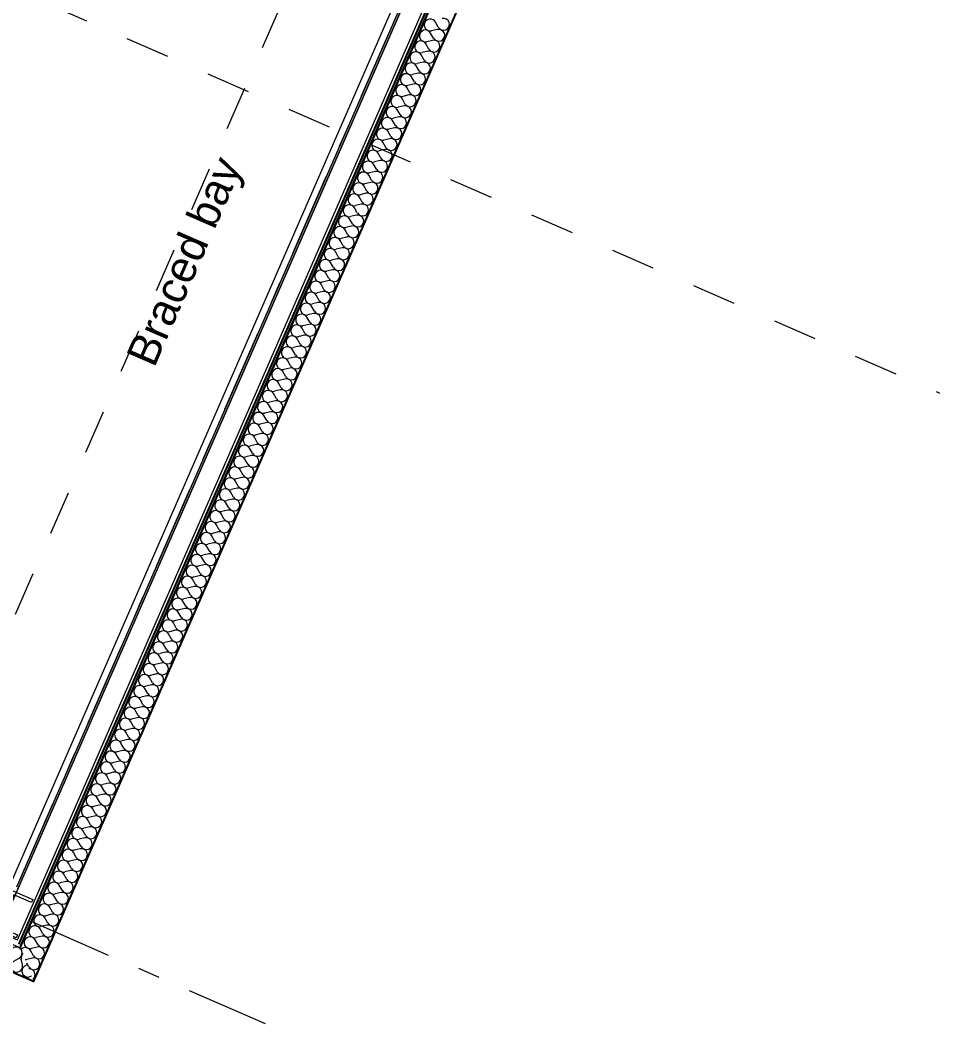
# Model space of a CAD drawing. Header units: millimetres. Extents: x -50172 to 90294, y -80883 to 25069.
# Drawn here: x 12504 to 18339, y -54406 to -47958 of the extents above; entities that cross this region are included whole.
import ezdxf
from ezdxf.enums import TextEntityAlignment as Align

# ---------------------------------------------------------------- set-up
doc = ezdxf.new("R2010")
doc.units = ezdxf.units.MM
doc.header["$MEASUREMENT"] = 0
doc.linetypes.add('Dashed', pattern=[564.444447, 282.222223, -282.222223])
doc.linetypes.add('Double Dashed', pattern=[1093.611073, 529.166651, -211.666656, 141.111112, -211.666656])
for name, color, linetype in [('A-95-MC_Marker_Section_P2.Marker', 7, 'Continuous'), ('COLUMN.IFC Import', 7, 'Continuous'), ('New_A-15-MG_Structural_Grid_Phase_2', 7, 'Continuous'), ('New_A-20-M_Floor_Slab', 7, 'Continuous'), ('New_A-25-M_Wall_Ext', 7, 'Continuous'), ('New_A-35-M_FFE-Zone', 7, 'Continuous')]:
    doc.layers.add(name, color=color, linetype=linetype)
for name, color, linetype, lineweight in [('A-95-MC_Marker_Section_P2.Marker_Pen_No__1', 7, 'Continuous', 13), ('COLUMN.IFC Import_Pen_No__2', 8, 'Continuous', 15), ('New_A-20-M_Floor_Slab_Pen_No__89', 8, 'Continuous', 20), ('New_A-25-M_Wall_Ext_Pen_No__1', 7, 'Continuous', 13), ('New_A-95-P_Text_1_50_GA_Pen_No__1', 7, 'Continuous', 13), ('New_ArchiCAD Zone Stamps_Pen_No__9', 7, 'Continuous', 13)]:
    doc.layers.add(name, color=color, linetype=linetype, lineweight=lineweight)
for name, color, linetype, lineweight, true_color in [('New_A-15-MG_Structural_Grid_Phase_2_Pen_No__222', 7, 'Continuous', 13, 0x65af33), ('New_A-25-M_Wall_Ext_Pen_No__107', 7, 'Continuous', 15, 0xa6a6a6), ('New_A-35-M_FFE-Zone_Pen_No__74', 7, 'Continuous', 20, 0x606060)]:
    doc.layers.add(name, color=color, linetype=linetype, lineweight=lineweight, true_color=true_color)
doc.styles.add('GENERATED_STYLE_1', font='')
doc.styles.add('GENERATED_STYLE_3', font='')
doc.styles.add('GENERATED_STYLE_4', font='')
doc.styles.get('GENERATED_STYLE_1').set_extended_font_data('Arial', bold=True)
doc.styles.get('GENERATED_STYLE_3').set_extended_font_data('Arial')
doc.styles.get('GENERATED_STYLE_4').set_extended_font_data('Swis721 BT')
pattern_1 = [(0, (0, 0), (0, 173.2051), [0, -100]), (0, (50, 86.6), (0, 173.2051), [0, -100])]

# ---------------------------------------------------------------- blocks, each defined once
blk = doc.blocks.new('PGR Student Space_INB 1305_1_1', base_point=(10966, -44517.7))
at = {"layer": 'New_A-35-M_FFE-Zone_Pen_No__74', "linetype": 'Continuous'}
blk.add_line((12441.7, -53481.2), (16172.3, -44925.9), dxfattribs=at)
at = {"layer": 'New_ArchiCAD Zone Stamps_Pen_No__9'}
for tag, height, style, p in [('ROOM_NAME', 250, 'GENERATED_STYLE_1', (8439.5, -46341.4)), ('zoneNameLine2', 250, 'GENERATED_STYLE_1', (8251.1, -46773.5)), ('ROOM_NUMBER', 200, 'GENERATED_STYLE_3', (8062.6, -47194.2)), ('measuredAreaCode', 200, 'GENERATED_STYLE_3', (7905.6, -47554.3)), ('DUMMY_649', 200, 'GENERATED_STYLE_3', (8213, -47688.4)), ('DUMMY_650', 200, 'GENERATED_STYLE_3', (8702.4, -47901.8)), ('DUMMY_651', 133.3, 'GENERATED_STYLE_3', (8981.6, -48008.3))]:
    blk.add_attdef(tag, text='', height=height, rotation=336.44041, dxfattribs=dict(at, style=style)).set_placement(p, align=Align.TOP_LEFT)
blk = doc.blocks.new('Slab_60_1', base_point=(-21326.2, -27554.7))
at = {"layer": 'New_A-20-M_Floor_Slab_Pen_No__89', "linetype": 'Continuous', "flags": 128}
blk.add_lwpolyline([(942, -48802.4), (12486.7, -53836.5), (17939.8, -41330.7), (16985.7, -40914.7), (17767.9, -39120.9), (18360.6, -39379.3), (18576.1, -38885), (18937.5, -39042.6), (20222.1, -36096.6), (17437.6, -34882.5), (19407.7, -30364.3), (10989.4, -26693.5), (18941.3, -8457.3)], dxfattribs=at)
blk = doc.blocks.new('*X334')
at = {"layer": 'New_A-25-M_Wall_Ext_Pen_No__107', "linetype": 'Continuous'}
for p, q in [((11873.6, -53618), (11868.5, -53614.9)), ((11880.8, -53625.7), (11873.6, -53618)), ((11885.5, -53635.1), (11880.8, -53625.7)), ((11887.5, -53645.4), (11885.5, -53635.1)), ((11886.6, -53655.9), (11887.5, -53645.4)), ((11894.9, -53648.7), (11887.8, -53656.4)), ((11903.8, -53643.1), (11894.9, -53648.7)), ((11913.9, -53640.2), (11903.8, -53643.1)), ((11924.4, -53640.1), (11913.9, -53640.2)), ((11934.5, -53643), (11924.4, -53640.1)), ((11943.5, -53648.5), (11934.5, -53643)), ((11950.6, -53656.2), (11943.5, -53648.5)), ((11835.1, -53699.4), (11828.9, -53705.7)), ((11835.1, -53699.4), (11868.3, -53680.6)), ((11868.3, -53680.6), (11876.6, -53674.2)), ((11876.6, -53674.2), (11882.9, -53665.7)), ((11883.1, -53665.9), (11881.2, -53676.2)), ((11881.2, -53676.2), (11882.2, -53686.7)), ((11891, -53723.7), (11882.2, -53686.7)), ((11882.9, -53665.7), (11886.6, -53655.9)), ((11887.8, -53656.4), (11883.1, -53665.9)), ((11905, -53729.8), (11938.1, -53711)), ((11938.1, -53711), (11946.4, -53704.6)), ((11946.4, -53704.6), (11952.7, -53696.2)), ((11955.3, -53665.6), (11950.6, -53656.2)), ((11953, -53696.3), (11951.1, -53706.6)), ((11951.1, -53706.6), (11952.1, -53717.1)), ((11952.7, -53696.2), (11956.4, -53686.4)), ((11957.7, -53686.9), (11953, -53696.3)), ((11957.3, -53675.9), (11955.3, -53665.6)), ((11956.4, -53686.4), (11957.3, -53675.9)), ((11964.7, -53679.1), (11957.7, -53686.9)), ((11973.6, -53673.5), (11964.7, -53679.1)), ((11983.7, -53670.6), (11973.6, -53673.5)), ((11994.2, -53670.6), (11983.7, -53670.6)), ((12004.4, -53673.4), (11994.2, -53670.6)), ((12013.3, -53678.9), (12004.4, -53673.4)), ((12020.4, -53686.6), (12013.3, -53678.9)), ((12025.2, -53696), (12020.4, -53686.6)), ((12027.2, -53706.3), (12025.2, -53696)), ((12026.3, -53716.8), (12027.2, -53706.3)), ((12034.6, -53709.6), (12027.5, -53717.3)), ((12043.5, -53704), (12034.6, -53709.6)), ((12053.6, -53701.1), (12043.5, -53704)), ((12064.1, -53701), (12053.6, -53701.1)), ((12074.2, -53703.9), (12064.1, -53701)), ((12083.2, -53709.4), (12074.2, -53703.9)), ((12090.3, -53717.1), (12083.2, -53709.4)), ((11816.1, -53735.1), (11822.6, -53754.2)), ((11822.6, -53754.2), (11838.7, -53767.4)), ((11838.7, -53767.4), (11859.3, -53770.2)), ((11859.3, -53770.2), (11878.3, -53761.7)), ((11878.3, -53761.7), (11890.1, -53744.5)), ((11890.4, -53744.7), (11885.7, -53765)), ((11885.7, -53765), (11892.5, -53784.7)), ((11890.1, -53744.5), (11891, -53723.7)), ((11905, -53729.8), (11890.4, -53744.7)), ((11948.2, -53792.2), (11959.9, -53775)), ((11960.8, -53754.2), (11952.1, -53717.1)), ((11960.2, -53775.1), (11955.6, -53795.4)), ((11959.9, -53775), (11960.8, -53754.2)), ((11974.8, -53760.3), (11960.2, -53775.1)), ((11974.8, -53760.3), (12007.9, -53741.5)), ((12007.9, -53741.5), (12016.3, -53735.1)), ((12016.3, -53735.1), (12022.5, -53726.6)), ((12022.8, -53726.8), (12020.9, -53737.1)), ((12020.9, -53737.1), (12021.9, -53747.6)), ((12030.7, -53784.6), (12021.9, -53747.6)), ((12022.5, -53726.6), (12026.3, -53716.8)), ((12027.5, -53717.3), (12022.8, -53726.8)), ((12044.6, -53790.7), (12077.8, -53771.9)), ((12077.8, -53771.9), (12086.1, -53765.5)), ((12086.1, -53765.5), (12092.4, -53757.1)), ((12095, -53726.5), (12090.3, -53717.1)), ((12092.7, -53757.2), (12090.8, -53767.6)), ((12090.8, -53767.6), (12091.7, -53778)), ((12100.5, -53815.1), (12091.7, -53778)), ((12092.4, -53757.1), (12096.1, -53747.3)), ((12097.3, -53747.8), (12092.7, -53757.2)), ((12097, -53736.8), (12095, -53726.5)), ((12096.1, -53747.3), (12097, -53736.8)), ((12104.4, -53740), (12097.3, -53747.8)), ((12113.3, -53734.5), (12104.4, -53740)), ((12123.4, -53731.5), (12113.3, -53734.5)), ((12133.9, -53731.5), (12123.4, -53731.5)), ((12144, -53734.3), (12133.9, -53731.5)), ((12153, -53739.8), (12144, -53734.3)), ((12160.1, -53747.5), (12153, -53739.8)), ((12164.9, -53756.9), (12160.1, -53747.5)), ((12162.2, -53787.5), (12166, -53777.7)), ((12166.9, -53767.3), (12164.9, -53756.9)), ((12166, -53777.7), (12166.9, -53767.3)), ((12174.2, -53770.5), (12167.2, -53778.3)), ((12183.1, -53764.9), (12174.2, -53770.5)), ((12193.2, -53762), (12183.1, -53764.9)), ((12203.8, -53762), (12193.2, -53762)), ((12213.9, -53764.8), (12203.8, -53762)), ((12222.8, -53770.3), (12213.9, -53764.8)), ((12230, -53778), (12222.8, -53770.3)), ((12234.7, -53787.4), (12230, -53778)), ((11892.5, -53784.7), (11908.5, -53797.9)), ((11908.5, -53797.9), (11929.2, -53800.7)), ((11929.2, -53800.7), (11948.2, -53792.2)), ((11955.6, -53795.4), (11962.3, -53815.1)), ((11962.3, -53815.1), (11978.4, -53828.3)), ((11978.4, -53828.3), (11999, -53831.1)), ((11999, -53831.1), (12018, -53822.6)), ((12018, -53822.6), (12029.7, -53805.4)), ((12030, -53805.6), (12025.4, -53825.9)), ((12025.4, -53825.9), (12032.1, -53845.6)), ((12029.7, -53805.4), (12030.7, -53784.6)), ((12044.6, -53790.7), (12030, -53805.6)), ((12087.9, -53853.1), (12099.6, -53835.9)), ((12099.9, -53836), (12095.2, -53856.3)), ((12099.6, -53835.9), (12100.5, -53815.1)), ((12114.5, -53821.2), (12099.9, -53836)), ((12114.5, -53821.2), (12147.6, -53802.4)), ((12147.6, -53802.4), (12156, -53796)), ((12156, -53796), (12162.2, -53787.5)), ((12162.5, -53787.7), (12160.6, -53798)), ((12160.6, -53798), (12161.6, -53808.5)), ((12170.4, -53845.5), (12161.6, -53808.5)), ((12167.2, -53778.3), (12162.5, -53787.7)), ((12184.3, -53851.6), (12217.5, -53832.8)), ((12217.5, -53832.8), (12225.8, -53826.4)), ((12225.8, -53826.4), (12232.1, -53818)), ((12232.3, -53818.1), (12230.4, -53828.5)), ((12230.4, -53828.5), (12231.4, -53838.9)), ((12240.2, -53876), (12231.4, -53838.9)), ((12232.1, -53818), (12235.8, -53808.2)), ((12237, -53808.7), (12232.3, -53818.1)), ((12236.7, -53797.7), (12234.7, -53787.4)), ((12235.8, -53808.2), (12236.7, -53797.7)), ((12244.1, -53800.9), (12237, -53808.7)), ((12253, -53795.4), (12244.1, -53800.9)), ((12263.1, -53792.4), (12253, -53795.4)), ((12273.6, -53792.4), (12263.1, -53792.4)), ((12283.7, -53795.2), (12273.6, -53792.4)), ((12292.7, -53800.7), (12283.7, -53795.2)), ((12299.8, -53808.5), (12292.7, -53800.7)), ((12304.5, -53817.8), (12299.8, -53808.5)), ((12301.9, -53848.5), (12305.6, -53838.6)), ((12306.8, -53839.2), (12302.2, -53848.6)), ((12306.5, -53828.2), (12304.5, -53817.8)), ((12305.6, -53838.6), (12306.5, -53828.2)), ((12313.9, -53831.4), (12306.8, -53839.2)), ((12322.8, -53825.8), (12313.9, -53831.4)), ((12332.9, -53822.9), (12322.8, -53825.8)), ((12343.4, -53822.9), (12332.9, -53822.9)), ((12353.6, -53825.7), (12343.4, -53822.9)), ((12362.5, -53831.2), (12353.6, -53825.7)), ((12369.6, -53838.9), (12362.5, -53831.2)), ((12374.4, -53848.3), (12369.6, -53838.9)), ((12032.1, -53845.6), (12048.2, -53858.8)), ((12048.2, -53858.8), (12068.8, -53861.6)), ((12068.8, -53861.6), (12087.9, -53853.1)), ((12095.2, -53856.3), (12102, -53876)), ((12102, -53876), (12118.1, -53889.2)), ((12118.1, -53889.2), (12138.7, -53892)), ((12138.7, -53892), (12157.7, -53883.6)), ((12157.7, -53883.6), (12169.4, -53866.3)), ((12169.7, -53866.5), (12165.1, -53886.8)), ((12165.1, -53886.8), (12171.8, -53906.5)), ((12169.4, -53866.3), (12170.4, -53845.5)), ((12184.3, -53851.6), (12169.7, -53866.5)), ((12171.8, -53906.5), (12187.9, -53919.7)), ((12227.5, -53914), (12239.3, -53896.8)), ((12239.5, -53896.9), (12234.9, -53917.2)), ((12239.3, -53896.8), (12240.2, -53876)), ((12254.2, -53882.1), (12239.5, -53896.9)), ((12254.2, -53882.1), (12287.3, -53863.3)), ((12287.3, -53863.3), (12295.6, -53856.9)), ((12295.6, -53856.9), (12301.9, -53848.5)), ((12302.2, -53848.6), (12300.3, -53858.9)), ((12300.3, -53858.9), (12301.3, -53869.4)), ((12310, -53906.5), (12301.3, -53869.4)), ((12309.1, -53927.3), (12310, -53906.5)), ((12324, -53912.5), (12357.1, -53893.7)), ((12357.1, -53893.7), (12365.5, -53887.3)), ((12365.5, -53887.3), (12371.7, -53878.9)), ((12372, -53879), (12370.1, -53889.4)), ((12370.1, -53889.4), (12371.1, -53899.8)), ((12379.9, -53936.9), (12371.1, -53899.8)), ((12371.7, -53878.9), (12375.5, -53869.1)), ((12376.7, -53869.6), (12372, -53879)), ((12376.4, -53858.6), (12374.4, -53848.3)), ((12375.5, -53869.1), (12376.4, -53858.6)), ((12383.7, -53861.8), (12376.7, -53869.6)), ((12392.7, -53856.3), (12383.7, -53861.8)), ((12402.8, -53853.4), (12392.7, -53856.3)), ((12413.3, -53853.3), (12402.8, -53853.4)), ((12423.4, -53856.1), (12413.3, -53853.3)), ((12432.4, -53861.6), (12423.4, -53856.1)), ((12439.5, -53869.4), (12432.4, -53861.6)), ((12444.2, -53878.7), (12439.5, -53869.4)), ((12441.6, -53909.4), (12445.3, -53899.5)), ((12446.5, -53900.1), (12441.9, -53909.5)), ((12446.2, -53889.1), (12444.2, -53878.7)), ((12445.3, -53899.5), (12446.2, -53889.1)), ((12453.6, -53892.3), (12446.5, -53900.1)), ((12462.5, -53886.7), (12453.6, -53892.3)), ((12472.6, -53883.8), (12462.5, -53886.7)), ((12483.1, -53883.8), (12472.6, -53883.8)), ((12493.2, -53886.6), (12483.1, -53883.8)), ((12502.2, -53892.1), (12493.2, -53886.6)), ((12509.3, -53899.8), (12502.2, -53892.1)), ((12514.1, -53909.2), (12509.3, -53899.8)), ((12187.9, -53919.7), (12208.5, -53922.5)), ((12208.5, -53922.5), (12227.5, -53914)), ((12234.9, -53917.2), (12241.6, -53936.9)), ((12241.6, -53936.9), (12257.7, -53950.1)), ((12257.7, -53950.1), (12278.4, -53952.9)), ((12278.4, -53952.9), (12297.4, -53944.5)), ((12297.4, -53944.5), (12309.1, -53927.3)), ((12309.4, -53927.4), (12304.8, -53947.7)), ((12304.8, -53947.7), (12311.5, -53967.4)), ((12324, -53912.5), (12309.4, -53927.4)), ((12311.5, -53967.4), (12327.6, -53980.6)), ((12367.2, -53974.9), (12378.9, -53957.7)), ((12379.2, -53957.8), (12374.6, -53978.1)), ((12378.9, -53957.7), (12379.9, -53936.9)), ((12393.8, -53943), (12379.2, -53957.8)), ((12393.8, -53943), (12427, -53924.2)), ((12427, -53924.2), (12435.3, -53917.8)), ((12435.3, -53917.8), (12441.6, -53909.4)), ((12441.9, -53909.5), (12440, -53919.8)), ((12440, -53919.8), (12440.9, -53930.3)), ((12449.7, -53967.4), (12440.9, -53930.3)), ((12448.8, -53988.2), (12449.7, -53967.4)), ((12463.7, -53973.4), (12496.8, -53954.6)), ((12496.8, -53954.6), (12505.2, -53948.3)), ((12505.2, -53948.3), (12511.4, -53939.8)), ((12511.7, -53939.9), (12509.8, -53950.3)), ((12509.8, -53950.3), (12510.8, -53960.7)), ((12519.6, -53997.8), (12510.8, -53960.7)), ((12511.4, -53939.8), (12515.2, -53930)), ((12516.4, -53930.5), (12511.7, -53939.9)), ((12516.1, -53919.5), (12514.1, -53909.2)), ((12515.2, -53930), (12516.1, -53919.5)), ((12521.4, -53925), (12516.4, -53930.5)), ((12327.6, -53980.6), (12348.2, -53983.4)), ((12348.2, -53983.4), (12367.2, -53974.9)), ((12374.6, -53978.1), (12381.3, -53997.8)), ((12381.3, -53997.8), (12397.4, -54011)), ((12397.4, -54011), (12418, -54013.8)), ((12418, -54013.8), (12437.1, -54005.4)), ((12437.1, -54005.4), (12448.8, -53988.2)), ((12449.1, -53988.3), (12444.4, -54008.6)), ((12444.4, -54008.6), (12451.2, -54028.3)), ((12463.7, -53973.4), (12449.1, -53988.3)), ((12451.2, -54028.3), (12467.3, -54041.5)), ((12487.9, -54044.3), (12506.9, -54035.8)), ((12506.9, -54035.8), (12518.6, -54018.6)), ((12518.9, -54018.7), (12514.3, -54039)), ((12518.6, -54018.6), (12519.6, -53997.8)), ((12533.5, -54003.9), (12518.9, -54018.7)), ((12533.5, -54003.9), (12549, -53995.1)), ((12467.3, -54041.5), (12487.9, -54044.3)), ((12514.3, -54039), (12521, -54058.7)), ((12521, -54058.7), (12537.1, -54072)), ((12537.1, -54072), (12557.7, -54074.7)), ((12557.7, -54074.7), (12576.7, -54066.3)), ((12576.7, -54066.3), (12576.8, -54066.1))]:
    blk.add_line(p, q, dxfattribs=at)
blk = doc.blocks.new('Wall_44_1', base_point=(1104.1, -48719.3))
at = {"layer": 'New_A-25-M_Wall_Ext_Pen_No__107', "linetype": 'Continuous'}
h = blk.add_hatch(dxfattribs=at)
h.set_pattern_fill('Plaster_0001', color=256, style=0, pattern_type=2)
h.set_pattern_definition(pattern_1)
h.paths.add_polyline_path([(11804.5, -53761.6), (12592.1, -54105), (12589.8, -54099.1), (11806.3, -53757.5)])
at = {"layer": 'New_A-25-M_Wall_Ext_Pen_No__1', "linetype": 'Continuous'}
for p, q in [((11870.3, -53610.8), (12507.1, -53888.5)), ((11806.3, -53757.5), (12589.8, -54099.1))]:
    blk.add_line(p, q, dxfattribs=at)
at = {"layer": 'New_A-25-M_Wall_Ext_Pen_No__1', "linetype": 'Continuous', "flags": 128}
blk.add_lwpolyline([(11804.5, -53761.6), (12592.1, -54105)], dxfattribs=at)
at = {"layer": 'New_A-25-M_Wall_Ext', "color": 250, "lineweight": 50, "true_color": 0x2a2a2a}
blk.add_blockref('*X334', (0, 0), dxfattribs=at)
blk = doc.blocks.new('*X338')
at = {"layer": 'New_A-25-M_Wall_Ext_Pen_No__107', "linetype": 'Continuous'}
for p, q in [((15177.3, -48003), (15158.5, -47969.8)), ((15171.3, -48016.9), (15134.2, -48025.7)), ((15140.8, -48086.8), (15103.7, -48095.5)), ((15146.9, -48072.8), (15128.1, -48039.7)), ((15110.3, -48156.6), (15073.3, -48165.4)), ((15116.4, -48142.6), (15097.6, -48109.5)), ((15079.9, -48226.4), (15042.8, -48235.2)), ((15086, -48212.5), (15067.2, -48179.3)), ((15049.4, -48296.3), (15012.4, -48305.1)), ((15055.5, -48282.3), (15036.7, -48249.2)), ((15025.1, -48352.2), (15006.3, -48319)), ((14994.6, -48422), (14975.8, -48388.9)), ((15019, -48366.1), (14981.9, -48374.9)), ((14964.2, -48491.8), (14945.4, -48458.7)), ((14988.5, -48436), (14951.5, -48444.7)), ((14933.7, -48561.7), (14914.9, -48528.5)), ((14958.1, -48505.8), (14921, -48514.6)), ((14903.3, -48631.5), (14884.5, -48598.4)), ((14927.6, -48575.6), (14890.6, -48584.4)), ((14872.8, -48701.4), (14854, -48668.2)), ((14897.2, -48645.5), (14860.1, -48654.3)), ((14842.4, -48771.2), (14823.6, -48738.1)), ((14866.7, -48715.3), (14829.6, -48724.1)), ((14811.9, -48841), (14793.1, -48807.9)), ((14836.3, -48785.2), (14799.2, -48793.9)), ((14805.8, -48855), (14768.7, -48863.8)), ((14775.4, -48924.8), (14738.3, -48933.6)), ((14781.5, -48910.9), (14762.7, -48877.7)), ((14744.9, -48994.7), (14707.8, -49003.4)), ((14751, -48980.7), (14732.2, -48947.6)), ((14714.5, -49064.5), (14677.4, -49073.3)), ((14720.5, -49050.5), (14701.7, -49017.4)), ((14684, -49134.4), (14646.9, -49143.1)), ((14690.1, -49120.4), (14671.3, -49087.3)), ((14659.6, -49190.2), (14640.8, -49157.1)), ((14629.2, -49260.1), (14610.4, -49226.9)), ((14653.5, -49204.2), (14616.5, -49213)), ((14598.7, -49329.9), (14579.9, -49296.8)), ((14623.1, -49274), (14586, -49282.8)), ((14568.3, -49399.7), (14549.5, -49366.6)), ((14592.6, -49343.9), (14555.6, -49352.6)), ((14537.8, -49469.6), (14519, -49436.5)), ((14562.2, -49413.7), (14525.1, -49422.5)), ((14507.4, -49539.4), (14488.6, -49506.3)), ((14531.7, -49483.6), (14494.7, -49492.3)), ((14476.9, -49609.3), (14458.1, -49576.1)), ((14501.3, -49553.4), (14464.2, -49562.2)), ((14446.5, -49679.1), (14427.7, -49646)), ((14470.8, -49623.2), (14433.8, -49632)), ((14440.4, -49693.1), (14403.3, -49701.8)), ((14409.9, -49762.9), (14372.8, -49771.7)), ((14416, -49748.9), (14397.2, -49715.8)), ((14379.5, -49832.8), (14342.4, -49841.5)), ((14385.6, -49818.8), (14366.8, -49785.7)), ((14349, -49902.6), (14311.9, -49911.4)), ((14355.1, -49888.6), (14336.3, -49855.5)), ((14318.6, -49972.4), (14281.5, -49981.2)), ((14324.6, -49958.5), (14305.8, -49925.3)), ((14294.2, -50028.3), (14275.4, -49995.2)), ((14263.7, -50098.1), (14244.9, -50065)), ((14288.1, -50042.3), (14251, -50051)), ((14233.3, -50168), (14214.5, -50134.8)), ((14257.6, -50112.1), (14220.6, -50120.9)), ((14202.8, -50237.8), (14184, -50204.7)), ((14227.2, -50182), (14190.1, -50190.7)), ((14172.4, -50307.7), (14153.6, -50274.5)), ((14196.7, -50251.8), (14159.7, -50260.6)), ((14141.9, -50377.5), (14123.1, -50344.4)), ((14166.3, -50321.6), (14129.2, -50330.4)), ((14111.5, -50447.3), (14092.7, -50414.2)), ((14135.8, -50391.5), (14098.8, -50400.2)), ((14081, -50517.2), (14062.2, -50484)), ((14105.4, -50461.3), (14068.3, -50470.1)), ((14050.6, -50587), (14031.8, -50553.9)), ((14074.9, -50531.1), (14037.9, -50539.9)), ((14044.5, -50601), (14007.4, -50609.8)), ((14014, -50670.8), (13976.9, -50679.6)), ((14020.1, -50656.9), (14001.3, -50623.7)), ((13983.6, -50740.7), (13946.5, -50749.4)), ((13989.7, -50726.7), (13970.9, -50693.6)), ((13953.1, -50810.5), (13916, -50819.3)), ((13959.2, -50796.5), (13940.4, -50763.4)), ((13928.8, -50866.4), (13910, -50833.2)), ((13898.3, -50936.2), (13879.5, -50903.1)), ((13922.7, -50880.3), (13885.6, -50889.1)), ((13867.8, -51006.1), (13849, -50972.9)), ((13892.2, -50950.2), (13855.1, -50959)), ((13837.4, -51075.9), (13818.6, -51042.8)), ((13861.8, -51020), (13824.7, -51028.8)), ((13806.9, -51145.7), (13788.1, -51112.6)), ((13831.3, -51089.9), (13794.2, -51098.6)), ((13776.5, -51215.6), (13757.7, -51182.4)), ((13800.8, -51159.7), (13763.8, -51168.5)), ((13746, -51285.4), (13727.2, -51252.3)), ((13770.4, -51229.5), (13733.3, -51238.3)), ((13715.6, -51355.3), (13696.8, -51322.1)), ((13739.9, -51299.4), (13702.9, -51308.2)), ((13685.1, -51425.1), (13666.3, -51392)), ((13709.5, -51369.2), (13672.4, -51378)), ((13679, -51439.1), (13642, -51447.8)), ((13648.6, -51508.9), (13611.5, -51517.7)), ((13654.7, -51494.9), (13635.9, -51461.8)), ((13618.1, -51578.7), (13581.1, -51587.5)), ((13624.2, -51564.8), (13605.4, -51531.6)), ((13587.7, -51648.6), (13550.6, -51657.4)), ((13593.8, -51634.6), (13575, -51601.5)), ((13563.3, -51704.5), (13544.5, -51671.3)), ((13532.9, -51774.3), (13514.1, -51741.2)), ((13557.2, -51718.4), (13520.1, -51727.2)), ((13502.4, -51844.1), (13483.6, -51811)), ((13526.8, -51788.3), (13489.7, -51797)), ((13471.9, -51914), (13453.1, -51880.8)), ((13496.3, -51858.1), (13459.2, -51866.9)), ((13441.5, -51983.8), (13422.7, -51950.7)), ((13465.9, -51927.9), (13428.8, -51936.7)), ((13411, -52053.7), (13392.2, -52020.5)), ((13435.4, -51997.8), (13398.3, -52006.6)), ((13380.6, -52123.5), (13361.8, -52090.4)), ((13405, -52067.6), (13367.9, -52076.4)), ((13350.1, -52193.3), (13331.3, -52160.2)), ((13374.5, -52137.5), (13337.4, -52146.2)), ((13319.7, -52263.2), (13300.9, -52230)), ((13344, -52207.3), (13307, -52216.1)), ((13313.6, -52277.1), (13276.5, -52285.9)), ((13283.1, -52347), (13246.1, -52355.7)), ((13289.2, -52333), (13270.4, -52299.9)), ((13252.7, -52416.8), (13215.6, -52425.6)), ((13258.8, -52402.9), (13240, -52369.7)), ((13222.2, -52486.7), (13185.2, -52495.4)), ((13228.3, -52472.7), (13209.5, -52439.6)), ((13197.9, -52542.5), (13179.1, -52509.4)), ((13167.4, -52612.4), (13148.6, -52579.2)), ((13191.8, -52556.5), (13154.7, -52565.3)), ((13137, -52682.2), (13118.2, -52649.1)), ((13161.3, -52626.3), (13124.3, -52635.1)), ((13106.5, -52752), (13087.7, -52718.9)), ((13130.9, -52696.2), (13093.8, -52704.9)), ((13076.1, -52821.9), (13057.3, -52788.8)), ((13100.4, -52766), (13063.3, -52774.8)), ((13045.6, -52891.7), (13026.8, -52858.6)), ((13070, -52835.9), (13032.9, -52844.6)), ((13015.1, -52961.6), (12996.3, -52928.4)), ((13039.5, -52905.7), (13002.4, -52914.5)), ((12984.7, -53031.4), (12965.9, -52998.3)), ((13009.1, -52975.5), (12972, -52984.3)), ((12954.2, -53101.2), (12935.4, -53068.1)), ((12978.6, -53045.4), (12941.5, -53054.1)), ((12948.1, -53115.2), (12911.1, -53124)), ((12917.7, -53185.1), (12880.6, -53193.8)), ((12923.8, -53171.1), (12905, -53138)), ((12887.2, -53254.9), (12850.2, -53263.7)), ((12893.3, -53240.9), (12874.5, -53207.8)), ((12856.8, -53324.7), (12819.7, -53333.5)), ((12862.9, -53310.8), (12844.1, -53277.6)), ((12832.4, -53380.6), (12813.6, -53347.5)), ((12802, -53450.4), (12783.2, -53417.3)), ((12826.3, -53394.6), (12789.3, -53403.3)), ((12771.5, -53520.3), (12752.7, -53487.2)), ((12795.9, -53464.4), (12758.8, -53473.2)), ((12741.1, -53590.1), (12722.3, -53557)), ((12765.4, -53534.3), (12728.4, -53543)), ((12710.6, -53660), (12691.8, -53626.8)), ((12735, -53604.1), (12697.9, -53612.9)), ((12680.2, -53729.8), (12661.4, -53696.7)), ((12704.5, -53673.9), (12667.4, -53682.7)), ((12649.7, -53799.6), (12630.9, -53766.5)), ((12674.1, -53743.8), (12637, -53752.5)), ((12619.2, -53869.5), (12600.4, -53836.3)), ((12643.6, -53813.6), (12606.5, -53822.4)), ((12588.8, -53939.3), (12570, -53906.2)), ((12613.2, -53883.5), (12576.1, -53892.2)), ((12582.7, -53953.3), (12545.6, -53962.1)), ((12558.3, -54009.2), (12545.8, -53987))]:
    blk.add_line(p, q, dxfattribs=at)
for centre, start, end in [((15125.4, -47988.6), 156.44041, 283.31031), ((15125.4, -47988.6), 29.57051, 156.44041), ((15210.5, -47984.2), 209.57051, 103.31031), ((15095, -48058.5), 29.57051, 156.44041), ((15180, -48054), 209.57051, 103.31031), ((15064.5, -48128.3), 29.57051, 156.44041), ((15095, -48058.5), 156.44041, 283.31031), ((15149.6, -48123.8), 209.57051, 103.31031), ((15034.1, -48198.1), 29.57051, 156.44041), ((15064.5, -48128.3), 156.44041, 283.31031), ((15119.1, -48193.7), 209.57051, 103.31031), ((15003.6, -48268), 29.57051, 156.44041), ((15034.1, -48198.1), 156.44041, 283.31031), ((15088.7, -48263.5), 209.57051, 103.31031), ((15003.6, -48268), 156.44041, 283.31031), ((15058.2, -48333.4), 209.57051, 103.31031), ((14973.1, -48337.8), 156.44041, 283.31031), ((14973.1, -48337.8), 29.57051, 156.44041), ((14942.7, -48407.7), 156.44041, 283.31031), ((14942.7, -48407.7), 29.57051, 156.44041), ((15027.8, -48403.2), 209.57051, 103.31031), ((14912.2, -48477.5), 156.44041, 283.31031), ((14912.2, -48477.5), 29.57051, 156.44041), ((14997.3, -48473), 209.57051, 103.31031), ((14881.8, -48547.3), 156.44041, 283.31031), ((14881.8, -48547.3), 29.57051, 156.44041), ((14966.9, -48542.9), 209.57051, 103.31031), ((14851.3, -48617.2), 156.44041, 283.31031), ((14851.3, -48617.2), 29.57051, 156.44041), ((14936.4, -48612.7), 209.57051, 103.31031), ((14820.9, -48687), 156.44041, 283.31031), ((14820.9, -48687), 29.57051, 156.44041), ((14905.9, -48682.6), 209.57051, 103.31031), ((14790.4, -48756.9), 156.44041, 283.31031), ((14790.4, -48756.9), 29.57051, 156.44041), ((14875.5, -48752.4), 209.57051, 103.31031), ((14760, -48826.7), 156.44041, 283.31031), ((14760, -48826.7), 29.57051, 156.44041), ((14845, -48822.2), 209.57051, 103.31031), ((14729.5, -48896.5), 29.57051, 156.44041), ((14814.6, -48892.1), 209.57051, 103.31031), ((14699.1, -48966.4), 29.57051, 156.44041), ((14729.5, -48896.5), 156.44041, 283.31031), ((14784.1, -48961.9), 209.57051, 103.31031), ((14668.6, -49036.2), 29.57051, 156.44041), ((14699.1, -48966.4), 156.44041, 283.31031), ((14753.7, -49031.7), 209.57051, 103.31031), ((14638.2, -49106.1), 29.57051, 156.44041), ((14668.6, -49036.2), 156.44041, 283.31031), ((14723.2, -49101.6), 209.57051, 103.31031), ((14638.2, -49106.1), 156.44041, 283.31031), ((14692.8, -49171.4), 209.57051, 103.31031), ((14607.7, -49175.9), 156.44041, 283.31031), ((14607.7, -49175.9), 29.57051, 156.44041), ((14577.2, -49245.7), 156.44041, 283.31031), ((14577.2, -49245.7), 29.57051, 156.44041), ((14662.3, -49241.3), 209.57051, 103.31031), ((14546.8, -49315.6), 156.44041, 283.31031), ((14546.8, -49315.6), 29.57051, 156.44041), ((14631.9, -49311.1), 209.57051, 103.31031), ((14516.3, -49385.4), 156.44041, 283.31031), ((14516.3, -49385.4), 29.57051, 156.44041), ((14601.4, -49380.9), 209.57051, 103.31031), ((14485.9, -49455.3), 156.44041, 283.31031), ((14485.9, -49455.3), 29.57051, 156.44041), ((14571, -49450.8), 209.57051, 103.31031), ((14455.4, -49525.1), 156.44041, 283.31031), ((14455.4, -49525.1), 29.57051, 156.44041), ((14540.5, -49520.6), 209.57051, 103.31031), ((14425, -49594.9), 156.44041, 283.31031), ((14425, -49594.9), 29.57051, 156.44041), ((14510, -49590.5), 209.57051, 103.31031), ((14394.5, -49664.8), 156.44041, 283.31031), ((14394.5, -49664.8), 29.57051, 156.44041), ((14479.6, -49660.3), 209.57051, 103.31031), ((14364.1, -49734.6), 29.57051, 156.44041), ((14449.1, -49730.1), 209.57051, 103.31031), ((14333.6, -49804.5), 29.57051, 156.44041), ((14364.1, -49734.6), 156.44041, 283.31031), ((14418.7, -49800), 209.57051, 103.31031), ((14303.2, -49874.3), 29.57051, 156.44041), ((14333.6, -49804.5), 156.44041, 283.31031), ((14388.2, -49869.8), 209.57051, 103.31031), ((14272.7, -49944.1), 29.57051, 156.44041), ((14303.2, -49874.3), 156.44041, 283.31031), ((14357.8, -49939.7), 209.57051, 103.31031), ((14272.7, -49944.1), 156.44041, 283.31031), ((14327.3, -50009.5), 209.57051, 103.31031), ((14242.3, -50014), 156.44041, 283.31031), ((14242.3, -50014), 29.57051, 156.44041), ((14211.8, -50083.8), 156.44041, 283.31031), ((14211.8, -50083.8), 29.57051, 156.44041), ((14296.9, -50079.3), 209.57051, 103.31031), ((14181.4, -50153.6), 156.44041, 283.31031), ((14181.4, -50153.6), 29.57051, 156.44041), ((14266.4, -50149.2), 209.57051, 103.31031), ((14150.9, -50223.5), 156.44041, 283.31031), ((14150.9, -50223.5), 29.57051, 156.44041), ((14236, -50219), 209.57051, 103.31031), ((14120.4, -50293.3), 156.44041, 283.31031), ((14120.4, -50293.3), 29.57051, 156.44041), ((14205.5, -50288.9), 209.57051, 103.31031), ((14090, -50363.2), 156.44041, 283.31031), ((14090, -50363.2), 29.57051, 156.44041), ((14175.1, -50358.7), 209.57051, 103.31031), ((14059.5, -50433), 156.44041, 283.31031), ((14059.5, -50433), 29.57051, 156.44041), ((14144.6, -50428.5), 209.57051, 103.31031), ((14029.1, -50502.8), 156.44041, 283.31031), ((14029.1, -50502.8), 29.57051, 156.44041), ((14114.2, -50498.4), 209.57051, 103.31031), ((13998.6, -50572.7), 29.57051, 156.44041), ((14083.7, -50568.2), 209.57051, 103.31031), ((13968.2, -50642.5), 29.57051, 156.44041), ((13998.6, -50572.7), 156.44041, 283.31031), ((14053.2, -50638.1), 209.57051, 103.31031), ((13937.7, -50712.4), 29.57051, 156.44041), ((13968.2, -50642.5), 156.44041, 283.31031), ((14022.8, -50707.9), 209.57051, 103.31031), ((13907.3, -50782.2), 29.57051, 156.44041), ((13937.7, -50712.4), 156.44041, 283.31031), ((13992.3, -50777.7), 209.57051, 103.31031), ((13907.3, -50782.2), 156.44041, 283.31031), ((13961.9, -50847.6), 209.57051, 103.31031), ((13876.8, -50852), 156.44041, 283.31031), ((13876.8, -50852), 29.57051, 156.44041), ((13846.4, -50921.9), 156.44041, 283.31031), ((13846.4, -50921.9), 29.57051, 156.44041), ((13931.4, -50917.4), 209.57051, 103.31031), ((13815.9, -50991.7), 156.44041, 283.31031), ((13815.9, -50991.7), 29.57051, 156.44041), ((13901, -50987.3), 209.57051, 103.31031), ((13785.5, -51061.6), 156.44041, 283.31031), ((13785.5, -51061.6), 29.57051, 156.44041), ((13870.5, -51057.1), 209.57051, 103.31031), ((13755, -51131.4), 156.44041, 283.31031), ((13755, -51131.4), 29.57051, 156.44041), ((13840.1, -51126.9), 209.57051, 103.31031), ((13724.6, -51201.2), 156.44041, 283.31031), ((13724.6, -51201.2), 29.57051, 156.44041), ((13809.6, -51196.8), 209.57051, 103.31031), ((13694.1, -51271.1), 156.44041, 283.31031), ((13694.1, -51271.1), 29.57051, 156.44041), ((13779.2, -51266.6), 209.57051, 103.31031), ((13663.6, -51340.9), 156.44041, 283.31031), ((13663.6, -51340.9), 29.57051, 156.44041), ((13748.7, -51336.5), 209.57051, 103.31031), ((13633.2, -51410.8), 29.57051, 156.44041), ((13718.3, -51406.3), 209.57051, 103.31031), ((13602.7, -51480.6), 29.57051, 156.44041), ((13633.2, -51410.8), 156.44041, 283.31031), ((13687.8, -51476.1), 209.57051, 103.31031), ((13572.3, -51550.4), 29.57051, 156.44041), ((13602.7, -51480.6), 156.44041, 283.31031), ((13657.3, -51546), 209.57051, 103.31031), ((13541.8, -51620.3), 29.57051, 156.44041), ((13572.3, -51550.4), 156.44041, 283.31031), ((13626.9, -51615.8), 209.57051, 103.31031), ((13541.8, -51620.3), 156.44041, 283.31031), ((13596.4, -51685.7), 209.57051, 103.31031), ((13511.4, -51690.1), 156.44041, 283.31031), ((13511.4, -51690.1), 29.57051, 156.44041), ((13480.9, -51760), 156.44041, 283.31031), ((13480.9, -51760), 29.57051, 156.44041), ((13566, -51755.5), 209.57051, 103.31031), ((13450.5, -51829.8), 156.44041, 283.31031), ((13450.5, -51829.8), 29.57051, 156.44041), ((13535.5, -51825.3), 209.57051, 103.31031), ((13420, -51899.6), 156.44041, 283.31031), ((13420, -51899.6), 29.57051, 156.44041), ((13505.1, -51895.2), 209.57051, 103.31031), ((13389.6, -51969.5), 156.44041, 283.31031), ((13389.6, -51969.5), 29.57051, 156.44041), ((13474.6, -51965), 209.57051, 103.31031), ((13359.1, -52039.3), 156.44041, 283.31031), ((13359.1, -52039.3), 29.57051, 156.44041), ((13444.2, -52034.9), 209.57051, 103.31031), ((13328.7, -52109.2), 156.44041, 283.31031), ((13328.7, -52109.2), 29.57051, 156.44041), ((13413.7, -52104.7), 209.57051, 103.31031), ((13298.2, -52179), 156.44041, 283.31031), ((13298.2, -52179), 29.57051, 156.44041), ((13383.3, -52174.5), 209.57051, 103.31031), ((13267.7, -52248.8), 29.57051, 156.44041), ((13352.8, -52244.4), 209.57051, 103.31031), ((13237.3, -52318.7), 29.57051, 156.44041), ((13267.7, -52248.8), 156.44041, 283.31031), ((13322.4, -52314.2), 209.57051, 103.31031), ((13206.8, -52388.5), 29.57051, 156.44041), ((13237.3, -52318.7), 156.44041, 283.31031), ((13291.9, -52384.1), 209.57051, 103.31031), ((13176.4, -52458.4), 29.57051, 156.44041), ((13206.8, -52388.5), 156.44041, 283.31031), ((13261.5, -52453.9), 209.57051, 103.31031), ((13176.4, -52458.4), 156.44041, 283.31031), ((13231, -52523.7), 209.57051, 103.31031), ((13145.9, -52528.2), 156.44041, 283.31031), ((13145.9, -52528.2), 29.57051, 156.44041), ((13115.5, -52598), 156.44041, 283.31031), ((13115.5, -52598), 29.57051, 156.44041), ((13200.5, -52593.6), 209.57051, 103.31031), ((13085, -52667.9), 156.44041, 283.31031), ((13085, -52667.9), 29.57051, 156.44041), ((13170.1, -52663.4), 209.57051, 103.31031), ((13054.6, -52737.7), 156.44041, 283.31031), ((13054.6, -52737.7), 29.57051, 156.44041), ((13139.6, -52733.2), 209.57051, 103.31031), ((13024.1, -52807.6), 156.44041, 283.31031), ((13024.1, -52807.6), 29.57051, 156.44041), ((13109.2, -52803.1), 209.57051, 103.31031), ((12993.7, -52877.4), 156.44041, 283.31031), ((12993.7, -52877.4), 29.57051, 156.44041), ((13078.7, -52872.9), 209.57051, 103.31031), ((12963.2, -52947.2), 156.44041, 283.31031), ((12963.2, -52947.2), 29.57051, 156.44041), ((13048.3, -52942.8), 209.57051, 103.31031), ((12932.8, -53017.1), 156.44041, 283.31031), ((12932.8, -53017.1), 29.57051, 156.44041), ((13017.8, -53012.6), 209.57051, 103.31031), ((12902.3, -53086.9), 29.57051, 156.44041), ((12987.4, -53082.4), 209.57051, 103.31031), ((12871.9, -53156.8), 29.57051, 156.44041), ((12902.3, -53086.9), 156.44041, 283.31031), ((12956.9, -53152.3), 209.57051, 103.31031), ((12841.4, -53226.6), 29.57051, 156.44041), ((12871.9, -53156.8), 156.44041, 283.31031), ((12926.5, -53222.1), 209.57051, 103.31031), ((12810.9, -53296.4), 29.57051, 156.44041), ((12841.4, -53226.6), 156.44041, 283.31031), ((12896, -53292), 209.57051, 103.31031), ((12810.9, -53296.4), 156.44041, 283.31031), ((12865.6, -53361.8), 209.57051, 103.31031), ((12780.5, -53366.3), 156.44041, 283.31031), ((12780.5, -53366.3), 29.57051, 156.44041), ((12750, -53436.1), 156.44041, 283.31031), ((12750, -53436.1), 29.57051, 156.44041), ((12835.1, -53431.6), 209.57051, 103.31031), ((12719.6, -53506), 156.44041, 283.31031), ((12719.6, -53506), 29.57051, 156.44041), ((12804.7, -53501.5), 209.57051, 103.31031), ((12689.1, -53575.8), 156.44041, 283.31031), ((12689.1, -53575.8), 29.57051, 156.44041), ((12774.2, -53571.3), 209.57051, 103.31031), ((12658.7, -53645.6), 156.44041, 283.31031), ((12658.7, -53645.6), 29.57051, 156.44041), ((12743.7, -53641.2), 209.57051, 103.31031), ((12628.2, -53715.5), 156.44041, 283.31031), ((12628.2, -53715.5), 29.57051, 156.44041), ((12713.3, -53711), 209.57051, 103.31031), ((12597.8, -53785.3), 156.44041, 283.31031), ((12597.8, -53785.3), 29.57051, 156.44041), ((12682.8, -53780.8), 209.57051, 103.31031), ((12567.3, -53855.1), 156.44041, 283.31031), ((12567.3, -53855.1), 29.57051, 156.44041), ((12652.4, -53850.7), 209.57051, 103.31031), ((12536.9, -53925), 29.57051, 133.62159), ((12621.9, -53920.5), 209.57051, 103.31031), ((12536.9, -53925), 269.25931, 283.31031), ((12591.5, -53990.4), 209.57051, 103.31031), ((12561, -54060.2), 310.68332, 92.19758)]:
    blk.add_arc(centre, 38.1, start, end, dxfattribs=at)
blk = doc.blocks.new('Wall_45_1', base_point=(12413.8, -53650.9))
at = {"layer": 'New_A-25-M_Wall_Ext_Pen_No__107', "linetype": 'Continuous', "lineweight": 0, "true_color": 0x535353}
for points in [[(16757, -43721.8), (12420.2, -53667.3), (12421.8, -53671.3), (16759.7, -43723)], [(16891.7, -43780.6), (12496.2, -53860.8), (12497.8, -53864.8), (16894.5, -43781.8), (16892.2, -43780.8)]]:
    blk.add_hatch(color=251, dxfattribs=at).paths.add_polyline_path(points)
at = {"layer": 'New_A-25-M_Wall_Ext_Pen_No__107', "linetype": 'Continuous'}
for points in [[(16894.5, -43781.8), (12497.8, -53864.8), (12504, -53880.6), (16905.5, -43786.6)], [(16487.4, -44308.8), (12479.6, -53499.9), (12491, -53504.9), (16498.8, -44313.8)]]:
    blk.add_hatch(color=256, dxfattribs=at).paths.add_polyline_path(points)
h = blk.add_hatch(dxfattribs=at)
h.set_pattern_fill('Plaster_0001', color=256, style=0, pattern_type=2)
h.set_pattern_definition(pattern_1)
h.paths.add_polyline_path([(12589.8, -54099.1), (12592.1, -54105), (17061.7, -43854.7), (17057.6, -43852.9)])
at = {"layer": 'New_A-25-M_Wall_Ext_Pen_No__1', "linetype": 'Continuous'}
for p, q in [((16757, -43721.8), (12420.2, -53667.3)), ((12421.8, -53671.3), (16759.7, -43723)), ((12496.2, -53860.8), (16891.7, -43780.6)), ((12497.8, -53864.8), (16894.5, -43781.8)), ((12504, -53880.6), (16905.5, -43786.6)), ((12507.1, -53888.5), (16911, -43789)), ((12589.8, -54099.1), (17057.6, -43852.9))]:
    blk.add_line(p, q, dxfattribs=at)
at = {"layer": 'New_A-25-M_Wall_Ext_Pen_No__1', "linetype": 'Continuous', "flags": 128}
for points in [[(12592.1, -54105), (17061.7, -43854.7)], [(16487.4, -44308.8), (12479.6, -53499.9)]]:
    blk.add_lwpolyline(points, dxfattribs=at)
at = {"layer": 'New_A-25-M_Wall_Ext', "color": 250, "lineweight": 50, "true_color": 0x2a2a2a}
blk.add_blockref('*X338', (0, 0), dxfattribs=at)
blk = doc.blocks.new('Column 101')
at = {"layer": 'COLUMN.IFC Import_Pen_No__2', "linetype": 'Continuous'}
for p, q in [((-129.4, 133.35), (129.4, 133.35)), ((-129.4, 112.85), (-129.4, 133.35)), ((129.4, 133.35), (129.4, 112.85)), ((-6.4, 112.85), (-129.4, 112.85)), ((-6.4, -112.85), (-6.4, 112.85)), ((6.4, 112.85), (6.4, -112.85)), ((129.4, 112.85), (6.4, 112.85)), ((-129.4, -112.85), (-6.4, -112.85)), ((-129.4, -133.35), (-129.4, -112.85)), ((6.4, -112.85), (129.4, -112.85)), ((129.4, -112.85), (129.4, -133.35)), ((129.4, -133.35), (-129.4, -133.35))]:
    blk.add_line(p, q, dxfattribs=at)
blk = doc.blocks.new('Standard grid marker_34')
at = {"layer": 'New_A-15-MG_Structural_Grid_Phase_2_Pen_No__222', "linetype": 'Double Dashed'}
blk.add_line((1316.9, 0), (57054.5, 0), dxfattribs=at)
at = {"layer": 'New_A-15-MG_Structural_Grid_Phase_2_Pen_No__222', "style": 'GENERATED_STYLE_4'}
for tag, p in [('AC_MarkerText_1_0', (-500, 43.4)), ('AC_MarkerText_1_1', (58871.4, 43.4))]:
    blk.add_attdef(tag, text='', height=350, rotation=180, dxfattribs=at).set_placement(p, align=Align.MIDDLE_CENTER)
blk = doc.blocks.new('Standard grid marker_37')
at = {"layer": 'New_A-15-MG_Structural_Grid_Phase_2_Pen_No__222', "linetype": 'Double Dashed'}
blk.add_line((7182, 0), (0, 0), dxfattribs=at)
at = {"layer": 'New_A-15-MG_Structural_Grid_Phase_2_Pen_No__222', "style": 'GENERATED_STYLE_4'}
for tag, p in [('AC_MarkerText_1_0', (-500, 36.5)), ('AC_MarkerText_1_1', (27950.4, 36.5))]:
    blk.add_attdef(tag, text='', height=350, rotation=270, dxfattribs=at).set_placement(p, align=Align.MIDDLE_CENTER)
blk = doc.blocks.new('Cutting Plane_2_1', base_point=(21934.2, -30055.5))
at = {"layer": 'A-95-MC_Marker_Section_P2.Marker_Pen_No__1', "linetype": 'Dashed'}
blk.add_line((21834.3, -30284.7), (9757.7, -57980.2), dxfattribs=at)
blk = doc.blocks.new('Cutting Plane_5_1', base_point=(18850.6, -50545.4))
at = {"layer": 'A-95-MC_Marker_Section_P2.Marker_Pen_No__1', "linetype": 'Dashed'}
blk.add_line((18621.4, -50445.5), (-6789.2, -39365.2), dxfattribs=at)

msp = doc.modelspace()

# ---------------------------------------------------------------- block references
at = {"layer": 'A-95-MC_Marker_Section_P2.Marker'}
for name, p in [('Cutting Plane_5_1', (18850.6, -50545.4)), ('Cutting Plane_2_1', (21934.2, -30055.5))]:
    msp.add_blockref(name, p, dxfattribs=at)
at = {"layer": 'COLUMN.IFC Import', "linetype": 'Continuous', "zscale": 1000, "rotation": 336.4404115839877}
msp.add_blockref('Column 101', (12412.8, -53650.7), dxfattribs=at)
at = {"layer": 'New_A-15-MG_Structural_Grid_Phase_2', "color": 8, "linetype": 'Continuous', "lineweight": 15, "zscale": 1000}
for name, p, rotation in [('Standard grid marker_37', (12025.6, -54541), 66.44041158399293), ('Standard grid marker_34', (17283.6, -55774.3), 156.4404115839929)]:
    msp.add_blockref(name, p, dxfattribs=dict(at, rotation=rotation))
at = {"layer": 'New_A-20-M_Floor_Slab', "color": 8, "linetype": 'Continuous', "lineweight": 20}
msp.add_blockref('Slab_60_1', (-21326.2, -27554.7), dxfattribs=at)
at = {"layer": 'New_A-25-M_Wall_Ext', "color": 250, "lineweight": 50, "true_color": 0x2a2a2a}
for name, p in [('Wall_45_1', (12413.8, -53650.9)), ('Wall_44_1', (1104.1, -48719.3))]:
    msp.add_blockref(name, p, dxfattribs=at)
at = {"layer": 'New_A-35-M_FFE-Zone', "linetype": 'Continuous'}
msp.add_blockref('PGR Student Space_INB 1305_1_1', (10966, -44517.7), dxfattribs=at)

# ---------------------------------------------------------------- texts
at = {"layer": 'New_A-95-P_Text_1_50_GA_Pen_No__1', "linetype": 'Continuous', "insert": (13177, -50105.9), "char_height": 200, "attachment_point": 1, "rotation": 66.44041, "style": 'GENERATED_STYLE_4'}
msp.add_mtext('\\A1;{\\fSwis721 BT|b0|i0|c0|p34;Braced bay }', dxfattribs=at)

doc.saveas('drawing.dxf')
